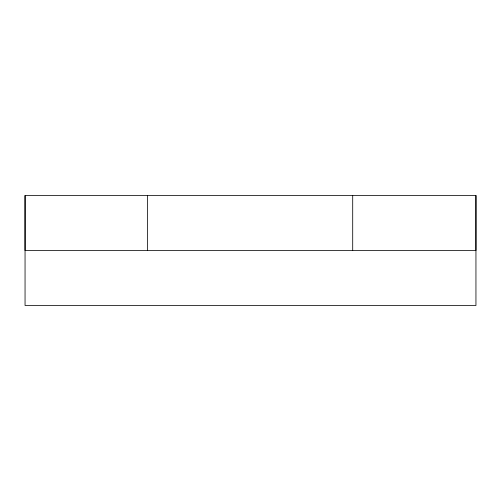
<?xml version="1.0" encoding="UTF-8"?>
<svg xmlns="http://www.w3.org/2000/svg" width="501" height="501" viewBox="0 0 501 501"><rect width="100%" height="100%" fill="white"/><g stroke="black" fill="none" stroke-linecap="round" stroke-linejoin="round"><path stroke-width="0.75" d="M25.063 195.515L25.05 250.5L475.937 250.5L475.95 195.515L25.05 195.515L25.05 305.485L475.95 305.485L475.944 195.515M352.704 195.515L352.704 250.5M147.432 195.515L147.432 250.5"/></g></svg>
